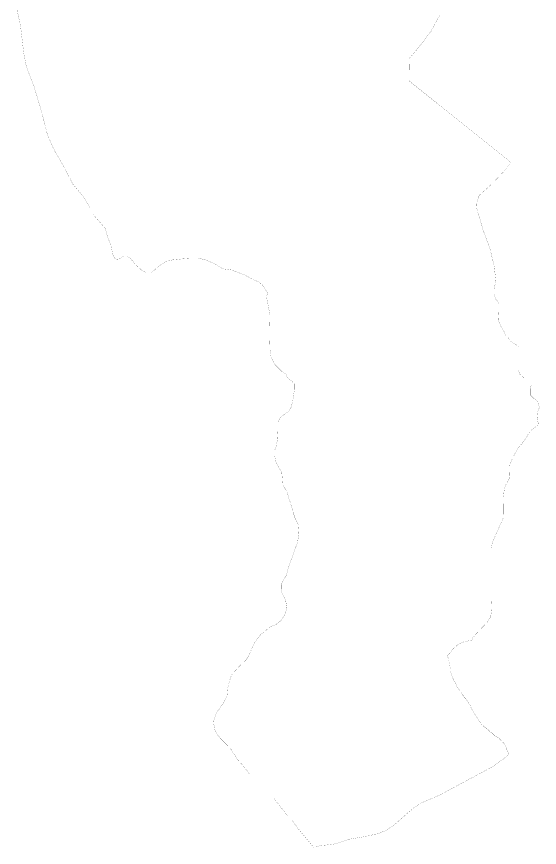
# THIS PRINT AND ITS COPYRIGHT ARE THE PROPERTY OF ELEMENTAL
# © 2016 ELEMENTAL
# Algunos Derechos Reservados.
# Model space of a CAD drawing. Header units: metres. Extents: x 733085 to 734585, y 6084499 to 6087418.
# Drawn here: x 733359 to 734204, y 6084499 to 6085842 of the extents above; entities that cross this region are included whole.
import ezdxf

# ---------------------------------------------------------------- set-up
doc = ezdxf.new("R2010")
doc.units = ezdxf.units.M
doc.header["$LTSCALE"] = 5
doc.header["$MEASUREMENT"] = 0
doc.linetypes.add('CENTER2', pattern=[1.125, 0.75, -0.125, 0.125, -0.125])
doc.layers.add('_AUX', color=210, linetype='Continuous', lineweight=18, plot=False)

msp = doc.modelspace()

# ---------------------------------------------------------------- linework, layer by layer
at = {"layer": '_AUX', "linetype": 'CENTER2', "ltscale": 0.3, "const_width": 0.2}
msp.add_lwpolyline([(734043.037, 6085843.395), (734041.977, 6085841.275), (734040.927, 6085840.215), (734029.457, 6085818.425), (734006.037, 6085787.985), (733993.927, 6085774.085), (733994.147, 6085763.455), (733994.677, 6085736.775), (734109.447, 6085644.965), (734153.417, 6085609.775), (734156.327, 6085607.445), (734156.417, 6085607.375), (734157.577, 6085606.455), (734157.747, 6085606.805), (734157.717, 6085606.395), (734145.757, 6085590.445), (734145.777, 6085590.425), (734145.387, 6085590.015), (734140.307, 6085584.655), (734128.557, 6085572.225), (734128.207, 6085571.915), (734106.937, 6085552.715), (734105.977, 6085549.825), (734104.507, 6085545.425), (734103.247, 6085541.645), (734103.227, 6085541.185), (734102.717, 6085532.155), (734113.267, 6085496.295), (734124.337, 6085466.245), (734131.197, 6085437.245), (734133.827, 6085414.045), (734130.667, 6085400.865), (734130.667, 6085392.535), (734133.527, 6085385.135), (734138.797, 6085378.125), (734138.797, 6085365.955), (734138.797, 6085365.835), (734138.427, 6085359.665), (734137.917, 6085350.925), (734141.987, 6085340.505), (734144.717, 6085336.695), (734145.957, 6085334.955), (734149.647, 6085325.985), (734154.157, 6085321.785), (734154.407, 6085321.065), (734154.857, 6085320.565), (734158.287, 6085316.705), (734167.987, 6085310.395), (734169.917, 6085308.685), (734169.917, 6085299.395), (734169.917, 6085278.445), (734169.917, 6085270.585), (734172.527, 6085263.605), (734181.257, 6085255.755), (734184.137, 6085252.865), (734188.547, 6085248.455), (734190.857, 6085246.145), (734189.117, 6085240.035), (734189.117, 6085239.145), (734189.117, 6085234.545), (734189.117, 6085230.435), (734196.097, 6085223.455), (734202.207, 6085219.095), (734203.957, 6085209.495), (734201.537, 6085203.045), (734201.337, 6085202.505), (734201.057, 6085199.485), (734200.847, 6085197.145), (734200.457, 6085192.905), (734202.207, 6085184.175), (734202.047, 6085183.385), (734201.807, 6085182.185), (734200.537, 6085180.825), (734198.867, 6085179.295), (734197.127, 6085177.875), (734195.337, 6085176.475), (734193.487, 6085175.025), (734191.617, 6085173.505), (734189.837, 6085171.945), (734188.287, 6085170.295), (734186.997, 6085168.455), (734185.877, 6085166.405), (734184.807, 6085164.225), (734183.687, 6085162.065), (734182.417, 6085159.965), (734180.967, 6085157.905), (734179.397, 6085155.905), (734177.827, 6085153.975), (734176.317, 6085152.075), (734174.797, 6085150.175), (734173.267, 6085148.295), (734171.797, 6085146.455), (734170.437, 6085144.625), (734169.117, 6085142.745), (734167.797, 6085140.785), (734166.507, 6085138.755), (734165.327, 6085136.675), (734164.257, 6085134.525), (734163.197, 6085132.275), (734162.107, 6085129.995), (734160.997, 6085127.785), (734159.877, 6085125.665), (734158.797, 6085123.525), (734157.817, 6085121.335), (734157.017, 6085119.175), (734156.417, 6085116.845), (734156.017, 6085113.445), (734155.947, 6085110.865), (734155.947, 6085110.005), (734156.037, 6085107.615), (734156.187, 6085105.395), (734156.317, 6085103.185), (734156.327, 6085101.015), (734156.157, 6085098.835), (734155.707, 6085096.605), (734154.947, 6085094.365), (734153.907, 6085092.135), (734152.717, 6085089.895), (734151.477, 6085087.685), (734150.297, 6085085.505), (734149.217, 6085083.285), (734148.287, 6085080.965), (734147.607, 6085078.615), (734147.207, 6085076.315), (734146.897, 6085073.445), (734146.487, 6085069.725), (734146.147, 6085066.885), (734145.897, 6085064.645), (734145.727, 6085062.435), (734145.707, 6085060.465), (734145.707, 6085060.035), (734145.877, 6085056.765), (734146.027, 6085053.875), (734146.067, 6085051.495), (734146.077, 6085049.055), (734146.077, 6085046.655), (734146.077, 6085044.355), (734146.077, 6085041.975), (734146.117, 6085039.135), (734146.217, 6085036.625), (734146.297, 6085035.415), (734146.367, 6085034.155), (734146.427, 6085033.035), (734142.857, 6085024.455), (734136.747, 6085011.365), (734128.807, 6084993.105), (734128.017, 6084991.285), (734126.277, 6084980.815), (734126.277, 6084965.675), (734126.277, 6084965.105), (734126.277, 6084961.735), (734126.277, 6084948.525), (734126.277, 6084945.895), (734126.277, 6084942.345), (734126.277, 6084939.325), (734126.277, 6084938.145), (734126.277, 6084937.135), (734126.277, 6084934.555), (734126.277, 6084920.585), (734126.277, 6084916.225), (734126.277, 6084903.135), (734127.147, 6084885.675), (734125.987, 6084875.845), (734125.397, 6084870.845), (734119.287, 6084862.115), (734116.707, 6084859.415), (734100.957, 6084842.915), (734097.257, 6084838.465), (734096.597, 6084837.675), (734094.847, 6084833.315), (734088.737, 6084832.435), (734083.077, 6084831.155), (734083.067, 6084831.125), (734082.197, 6084831.125), (734075.327, 6084828.005), (734072.597, 6084826.765), (734063.867, 6084818.905), (734059.977, 6084813.075), (734056.417, 6084809.875), (734055.567, 6084808.165), (734056.067, 6084806.155), (734057.107, 6084804.085), (734057.617, 6084802.025), (734058.137, 6084799.955), (734058.137, 6084797.895), (734059.167, 6084795.825), (734059.167, 6084793.765), (734059.687, 6084791.695), (734059.687, 6084789.635), (734060.197, 6084787.055), (734060.197, 6084784.475), (734060.717, 6084782.405), (734061.237, 6084780.345), (734061.747, 6084778.275), (734062.777, 6084776.215), (734063.297, 6084773.635), (734064.847, 6084771.565), (734065.367, 6084769.505), (734066.907, 6084767.445), (734067.947, 6084765.375), (734068.977, 6084763.315), (734070.007, 6084760.215), (734071.557, 6084758.155), (734072.587, 6084756.085), (734074.137, 6084754.025), (734075.687, 6084751.445), (734077.237, 6084749.895), (734078.777, 6084747.315), (734079.817, 6084745.245), (734081.357, 6084743.695), (734082.907, 6084741.115), (734084.977, 6084739.055), (734087.037, 6084736.475), (734088.587, 6084734.405), (734089.617, 6084732.345), (734091.167, 6084730.285), (734092.717, 6084727.695), (734093.237, 6084725.635), (734094.267, 6084723.575), (734095.297, 6084721.505), (734096.847, 6084718.925), (734097.877, 6084716.345), (734099.947, 6084713.765), (734101.487, 6084711.185), (734103.037, 6084709.115), (734104.587, 6084706.535), (734106.137, 6084704.475), (734107.687, 6084702.405), (734108.717, 6084700.345), (734110.267, 6084698.285), (734111.817, 6084696.215), (734113.877, 6084694.665), (734115.427, 6084693.115), (734117.487, 6084692.085), (734119.037, 6084690.535), (734121.107, 6084688.995), (734122.647, 6084687.445), (734124.197, 6084685.895), (734126.777, 6084684.345), (734128.327, 6084682.795), (734129.877, 6084681.245), (734131.937, 6084679.185), (734134.527, 6084678.155), (734136.067, 6084676.605), (734138.647, 6084675.055), (734140.197, 6084673.505), (734141.747, 6084671.955), (734143.817, 6084670.405), (734145.357, 6084668.345), (734146.907, 6084666.795), (734147.937, 6084664.735), (734149.487, 6084662.665), (734150.527, 6084660.605), (734151.037, 6084658.535), (734151.557, 6084656.475), (734152.587, 6084654.415), (734153.617, 6084652.345), (734154.137, 6084650.285), (734154.627, 6084648.325), (734144.787, 6084640.755), (734140.987, 6084638.705), (734128.027, 6084628.925), (734065.937, 6084595.625), (734055.267, 6084589.905), (734045.557, 6084584.485), (734031.537, 6084578.305), (734023.027, 6084574.755), (734018.887, 6084573.035), (734010.447, 6084569.345), (734000.427, 6084561.965), (733990.407, 6084553.525), (733972.137, 6084537.275), (733956.667, 6084526.105), (733942.957, 6084520.835), (733939.527, 6084520.065), (733921.867, 6084516.085), (733896.557, 6084511.865), (733873.037, 6084504.195), (733867.557, 6084503.435), (733854.317, 6084502.015), (733852.787, 6084501.855), (733844.507, 6084500.345), (733842.987, 6084500.065), (733841.187, 6084499.745), (733839.417, 6084498.855), (733814.497, 6084528.745), (733811.777, 6084532.465), (733809.117, 6084536.085), (733808.247, 6084537.275), (733807.637, 6084538.105), (733803.827, 6084543.295), (733797.037, 6084550.085), (733796.377, 6084550.885), (733774.757, 6084578.305), (733735.737, 6084617.325), (733725.717, 6084630.505), (733715.697, 6084641.575), (733706.207, 6084656.875), (733704.487, 6084658.705), (733697.767, 6084665.835), (733687.757, 6084675.855), (733680.367, 6084685.875), (733677.737, 6084699.055), (733678.257, 6084704.855), (733681.957, 6084715.925), (733692.497, 6084730.165), (733699.357, 6084743.345), (733700.407, 6084755.475), (733704.097, 6084770.235), (733704.407, 6084770.625), (733704.917, 6084773.135), (733707.337, 6084778.465), (733719.457, 6084791.565), (733729.637, 6084801.255), (733734.487, 6084808.535), (733738.857, 6084818.715), (733744.677, 6084831.325), (733752.427, 6084841.505), (733758.737, 6084846.355), (733764.067, 6084851.205), (733764.897, 6084851.465), (733768.917, 6084855.085), (733778.617, 6084858.965), (733785.887, 6084864.785), (733792.677, 6084873.995), (733796.077, 6084886.115), (733794.137, 6084897.755), (733791.227, 6084904.545), (733787.827, 6084910.365), (733786.857, 6084916.665), (733786.857, 6084923.455), (733790.257, 6084930.725), (733794.617, 6084937.025), (733794.677, 6084937.095), (733796.557, 6084943.815), (733800.437, 6084956.425), (733806.257, 6084971.945), (733813.527, 6084992.795), (733815.467, 6085006.855), (733814.497, 6085020.435), (733809.647, 6085030.125), (733806.257, 6085040.315), (733805.777, 6085043.005), (733804.807, 6085044.945), (733801.767, 6085056.255), (733800.437, 6085059.705), (733798.497, 6085065.525), (733796.077, 6085074.745), (733792.677, 6085079.585), (733789.287, 6085084.925), (733788.797, 6085092.195), (733788.317, 6085099.465), (733787.827, 6085104.315), (733787.817, 6085104.385), (733786.357, 6085107.165), (733780.027, 6085118.245), (733779.767, 6085119.525), (733777.917, 6085122.455), (733776.337, 6085131.945), (733776.337, 6085140.385), (733779.247, 6085148.155), (733780.817, 6085158.775), (733781.697, 6085172.815), (733781.697, 6085185.975), (733786.087, 6085194.745), (733798.367, 6085202.645), (733802.747, 6085209.585), (733805.337, 6085218.955), (733808.497, 6085240.045), (733808.497, 6085246.615), (733808.497, 6085247.425), (733804.807, 6085251.645), (733798.477, 6085256.385), (733796.187, 6085260.265), (733794.287, 6085263.495), (733788.727, 6085267.195), (733776.337, 6085279.585), (733770.537, 6085291.715), (733769.187, 6085300.675), (733768.957, 6085302.265), (733768.427, 6085318.075), (733768.427, 6085340.755), (733768.957, 6085358.675), (733765.267, 6085377.665), (733763.157, 6085388.205), (733764.737, 6085394.005), (733765.087, 6085394.455), (733763.237, 6085397.415), (733758.087, 6085406.305), (733752.477, 6085410.985), (733748.367, 6085413.775), (733743.117, 6085415.665), (733728.607, 6085423.615), (733707.087, 6085432.045), (733692.577, 6085433.915), (733681.347, 6085440.935), (733664.037, 6085448.885), (733651.887, 6085450.955), (733640.297, 6085450.955), (733636.937, 6085450.695), (733630.307, 6085450.185), (733626.587, 6085449.895), (733611.297, 6085448.315), (733601.277, 6085446.205), (733593.367, 6085441.465), (733587.567, 6085436.715), (733581.767, 6085431.445), (733577.027, 6085428.285), (733572.277, 6085428.285), (733568.587, 6085428.285), (733562.257, 6085430.915), (733551.187, 6085440.935), (733543.277, 6085450.955), (733538.007, 6085454.645), (733532.207, 6085454.645), (733528.517, 6085452.535), (733525.347, 6085449.895), (733521.137, 6085449.375), (733518.497, 6085450.425), (733517.437, 6085452.005), (733514.537, 6085457.545), (733512.437, 6085470.725), (733506.107, 6085486.015), (733502.417, 6085499.725), (733497.667, 6085504.995), (733483.427, 6085521.345), (733477.627, 6085532.945), (733466.557, 6085551.405), (733450.217, 6085570.905), (733434.927, 6085600.435), (733419.107, 6085627.855), (733409.087, 6085651.055), (733398.807, 6085691.395), (733387.727, 6085728.305), (733378.237, 6085752.555), (733375.077, 6085760.995), (733370.857, 6085783.135), (733366.357, 6085821.295), (733365.847, 6085825.585), (733365.287, 6085828.275), (733359.517, 6085855.645)], dxfattribs=at)

doc.saveas('drawing.dxf')
